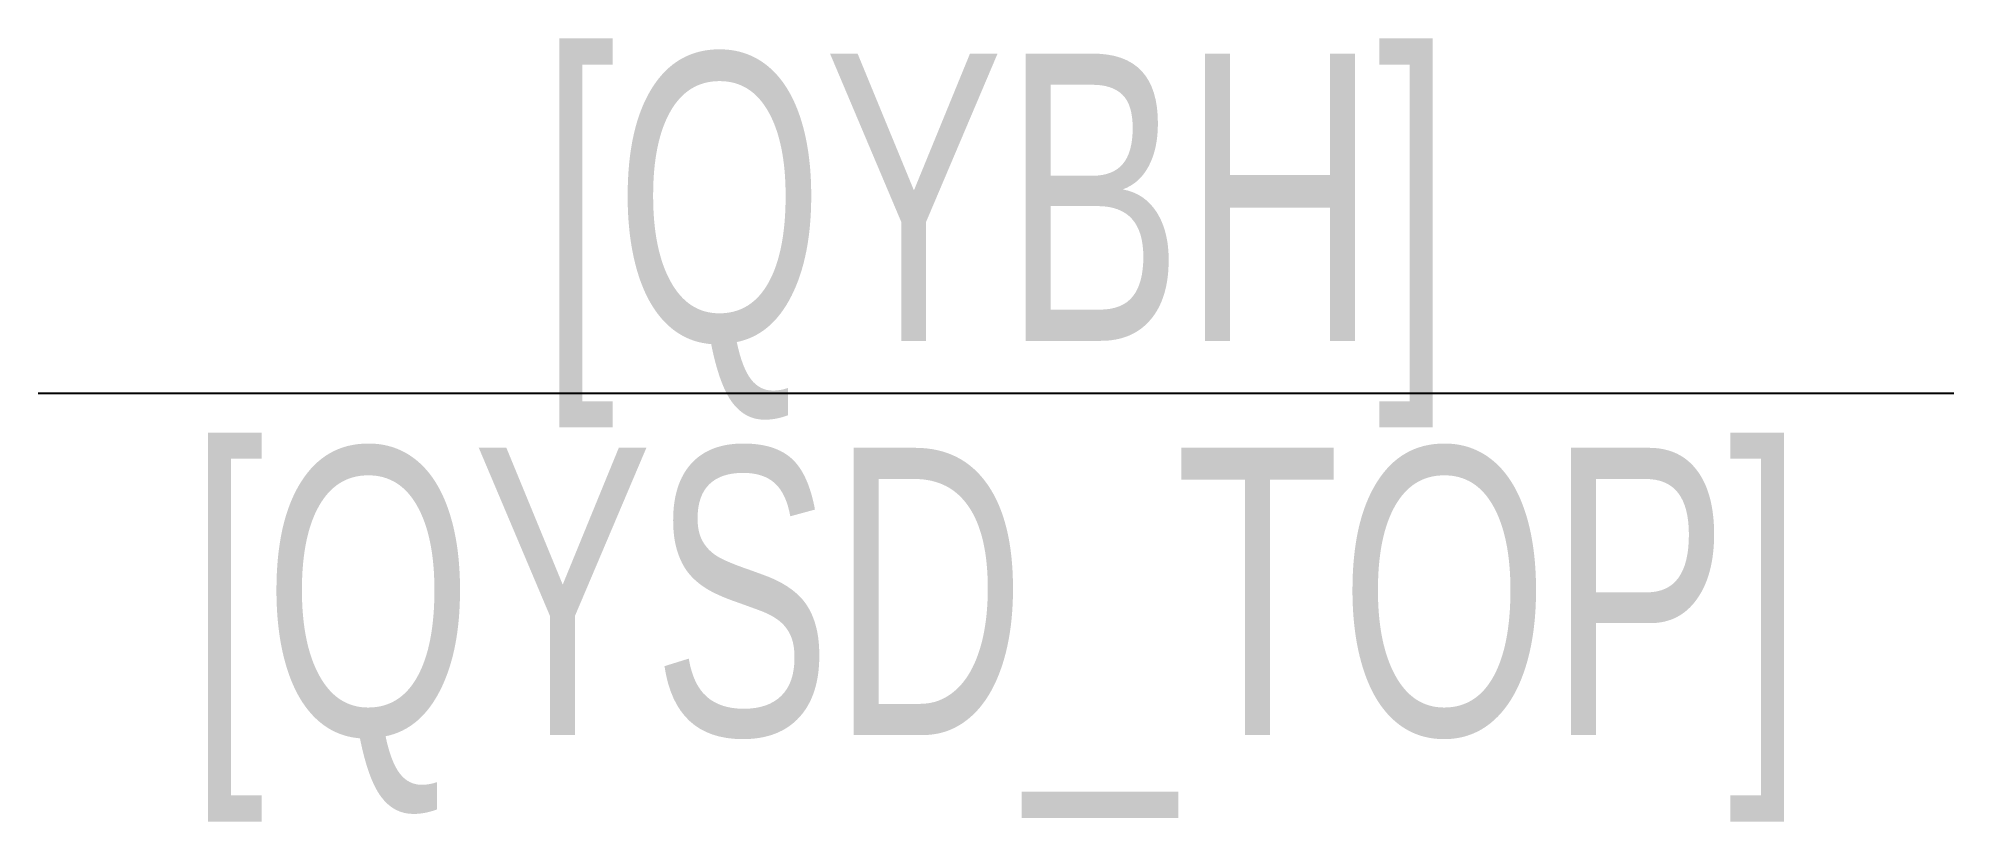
# Model space of a CAD drawing. Extents: x -7 to 7, y -3.1 to 2.6.
import ezdxf
from ezdxf.enums import TextEntityAlignment as Align

# ---------------------------------------------------------------- set-up
doc = ezdxf.new("R2010")
doc.units = 0
doc.layers.get('0').update_dxf_attribs({"linetype": 'CONTINUOUS'})
doc.styles.add('LZ_FONTS_FS', font='hxm.ttf', dxfattribs={"width": 0.7})

msp = doc.modelspace()

# ---------------------------------------------------------------- linework, layer by layer
msp.add_line((-7, 0), (7, 0))

# ---------------------------------------------------------------- texts
at = {"style": 'LZ_FONTS_FS', "width": 0.7}
for s, p in [('[QYBH]', (0, 0.382)), ('[QYSD_TOP]', (0, -2.5))]:
    msp.add_text(s, height=2.1, dxfattribs=at).set_placement(p, align=Align.CENTER)

doc.saveas('drawing.dxf')
